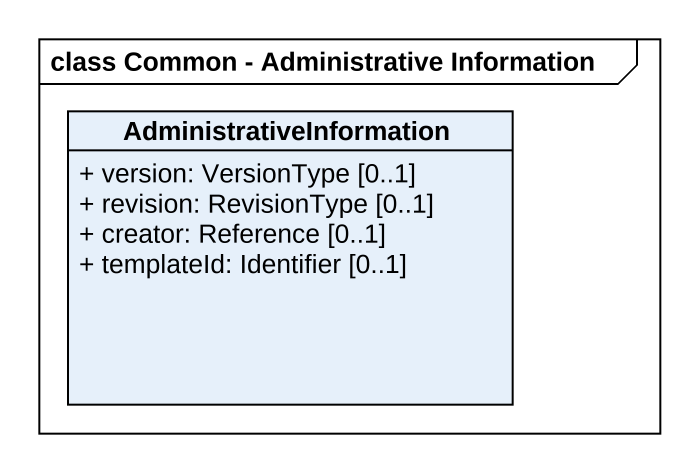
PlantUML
@startuml
mainframe class Common - Administrative Information
hide circle
hide empty members
skinparam classAttributeIconSize 0
class AdministrativeInformation {
  + version: VersionType [0..1]
  + revision: RevisionType [0..1]
  + creator: Reference [0..1]
  + templateId: Identifier [0..1]
}
@enduml
